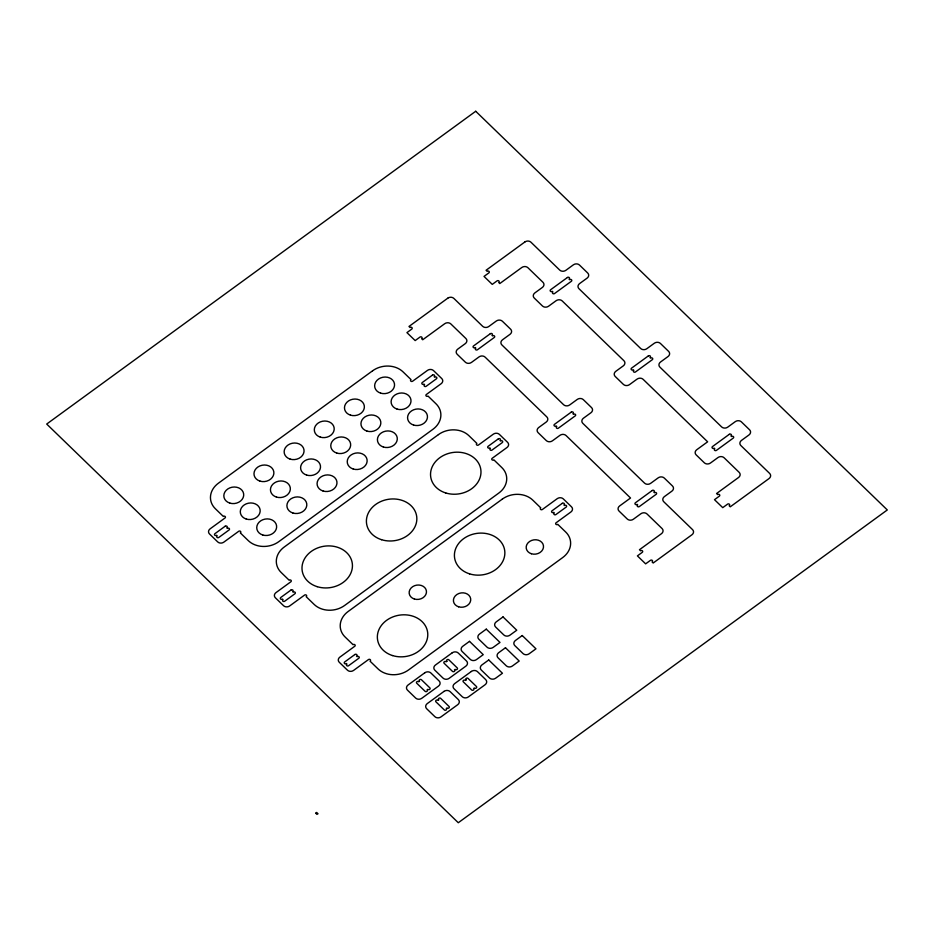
<?xml version="1.0" encoding="UTF-8"?>
<svg xmlns="http://www.w3.org/2000/svg" width="934" height="934" viewBox="0 0 934 934"><rect width="100%" height="100%" fill="white"/><g stroke="black" fill="none" stroke-linecap="round" stroke-linejoin="round"><path stroke-width="1.4" d="M315.797 813.21L316.906 814.355L318.015 813.771L316.638 812.44L315.809 813.152M475.721 111.263L46.7 424.048L458.279 822.737L887.3 509.952L475.721 111.263M447.76 298.191L408.975 326.468L410.073 327.53A1.308 1.074 -8.7 0 1 411.906 327.589A1.308 1.074 -8.7 0 1 411.719 329.118L406.932 332.621L415.163 340.583L419.961 337.092A1.308 1.074 -8.7 0 1 421.783 337.162A1.308 1.074 -8.7 0 1 421.608 338.692L422.705 339.754L444.724 323.701A4.343 3.596 -8.7 0 1 450.818 323.911L465.903 338.528A4.343 3.596 -8.7 0 1 465.295 343.63L457.753 349.129A4.343 3.596 -8.7 0 0 457.146 354.231L465.377 362.205A4.343 3.596 -8.7 0 0 471.472 362.415L479.014 356.916A4.343 3.596 -8.7 0 1 485.12 357.138L546.845 416.938A4.343 3.596 -8.7 0 1 546.238 422.04L538.696 427.538A4.343 3.596 -8.7 0 0 538.089 432.64L546.32 440.614A4.343 3.596 -8.7 0 0 552.426 440.825L559.956 435.326A4.343 3.596 -8.7 0 1 566.062 435.548L630.532 498.009L619.639 505.948A4.343 3.596 -8.7 0 0 619.032 511.05L627.263 519.024A4.343 3.596 -8.7 0 0 633.369 519.234L640.899 513.735A4.343 3.596 -8.7 0 1 647.005 513.957L662.089 528.574A4.343 3.596 -8.7 0 1 661.482 533.676L639.463 549.729L640.561 550.791A1.308 1.074 -8.7 0 1 642.394 550.85A1.308 1.074 -8.7 0 1 642.207 552.391L637.408 555.882L645.639 563.856L650.438 560.353A1.308 1.074 -8.7 0 1 652.271 560.423A1.308 1.074 -8.7 0 1 652.084 561.953L653.181 563.015L691.966 534.75A4.343 3.596 -8.7 0 0 692.573 529.648L663.759 501.733A4.343 3.596 -8.7 0 1 664.366 496.631L671.908 491.132A4.343 3.596 -8.7 0 0 672.515 486.03L664.284 478.056A4.343 3.596 -8.7 0 0 658.19 477.846L650.648 483.345A4.343 3.596 -8.7 0 1 644.553 483.135L582.816 423.324A4.343 3.596 -8.7 0 1 583.423 418.222L590.965 412.723A4.343 3.596 -8.7 0 0 591.572 407.621L583.341 399.647A4.343 3.596 -8.7 0 0 577.247 399.437L569.705 404.936A4.343 3.596 -8.7 0 1 563.611 404.726L501.873 344.915A4.343 3.596 -8.7 0 1 502.48 339.813L510.022 334.314A4.343 3.596 -8.7 0 0 510.629 329.212L502.399 321.249A4.343 3.596 -8.7 0 0 496.304 321.027L488.762 326.526A4.343 3.596 -8.7 0 1 482.668 326.316L453.854 298.401A4.343 3.596 -8.7 0 0 447.76 298.191M524.85 241.988L486.065 270.265L487.163 271.327A1.308 1.074 -8.7 0 1 488.996 271.385A1.308 1.074 -8.7 0 1 488.821 272.915L484.022 276.417L492.253 284.391L497.051 280.889A1.308 1.074 -8.7 0 1 498.873 280.959A1.308 1.074 -8.7 0 1 498.698 282.488L499.795 283.551L521.814 267.498A4.343 3.596 -8.7 0 1 527.908 267.708L542.993 282.325A4.343 3.596 -8.7 0 1 542.385 287.427L534.843 292.926A4.343 3.596 -8.7 0 0 534.236 298.028L542.467 306.002A4.343 3.596 -8.7 0 0 548.573 306.212L556.104 300.725A4.343 3.596 -8.7 0 1 562.21 300.935L623.935 360.734A4.343 3.596 -8.7 0 1 623.328 365.836L615.786 371.335A4.343 3.596 -8.7 0 0 615.179 376.437L623.41 384.411A4.343 3.596 -8.7 0 0 629.516 384.621L637.046 379.122A4.343 3.596 -8.7 0 1 643.152 379.344L707.633 441.805L696.729 449.744A4.343 3.596 -8.7 0 0 696.122 454.846L704.353 462.82A4.343 3.596 -8.7 0 0 710.459 463.031L718.001 457.532A4.343 3.596 -8.7 0 1 724.095 457.753L739.179 472.37A4.343 3.596 -8.7 0 1 738.572 477.472L716.553 493.526L717.651 494.588A1.308 1.074 -8.7 0 1 719.484 494.646A1.308 1.074 -8.7 0 1 719.297 496.188L714.498 499.678L722.741 507.652L727.528 504.162A1.308 1.074 -8.7 0 1 729.361 504.22A1.308 1.074 -8.7 0 1 729.174 505.749L730.271 506.812L769.056 478.547A4.343 3.596 -8.7 0 0 769.663 473.445L740.849 445.53A4.343 3.596 -8.7 0 1 741.456 440.428L748.998 434.929A4.343 3.596 -8.7 0 0 749.605 429.827L741.374 421.853A4.343 3.596 -8.7 0 0 735.28 421.643L727.738 427.142A4.343 3.596 -8.7 0 1 721.643 426.931L659.906 367.12A4.343 3.596 -8.7 0 1 660.513 362.018L668.055 356.519A4.343 3.596 -8.7 0 0 668.662 351.429L660.431 343.455A4.343 3.596 -8.7 0 0 654.337 343.233L646.795 348.732A4.343 3.596 -8.7 0 1 640.701 348.522L578.963 288.711A4.343 3.596 -8.7 0 1 579.57 283.609L587.112 278.122A4.343 3.596 -8.7 0 0 587.719 273.02L579.489 265.046A4.343 3.596 -8.7 0 0 573.394 264.824L565.852 270.323A4.343 3.596 -8.7 0 1 559.758 270.113L530.944 242.198A4.343 3.596 -8.7 0 0 524.85 241.988M372.573 370.81L218.393 483.217A21.739 17.956 -8.7 0 0 215.357 508.726L223.308 516.432A1.308 1.074 -8.7 0 1 225.141 516.49A1.308 1.074 -8.7 0 1 224.954 518.031L210.103 528.854A4.343 3.596 -8.7 0 0 209.496 533.956L217.727 541.93A4.343 3.596 -8.7 0 0 223.821 542.152L238.672 531.318A1.308 1.074 -8.7 0 1 240.505 531.376A1.308 1.074 -8.7 0 1 240.33 532.905L248.281 540.623A21.739 17.956 -8.7 0 0 278.764 541.685L432.944 429.29A21.739 17.956 -8.7 0 0 435.98 403.78L428.017 396.074A1.308 1.074 -8.7 0 1 426.196 396.004A1.308 1.074 -8.7 0 1 426.371 394.475L441.175 383.687A4.343 3.596 -8.7 0 0 441.782 378.585L433.551 370.611A4.343 3.596 -8.7 0 0 427.457 370.401L412.653 381.189A1.308 1.074 -8.7 0 1 410.832 381.119A1.308 1.074 -8.7 0 1 411.007 379.589L403.056 371.884A21.739 17.956 -8.7 0 0 372.573 370.81M225.129 526.251L214.96 533.664A1.308 1.074 -8.7 0 0 214.773 535.194A1.308 1.074 -8.7 0 0 216.606 535.264L217.19 535.836A1.308 1.074 -8.7 0 0 217.015 537.365A1.308 1.074 -8.7 0 0 218.836 537.435L229.017 530.01A1.308 1.074 -8.7 0 0 229.204 528.481A1.308 1.074 -8.7 0 0 227.371 528.411L226.775 527.838A1.308 1.074 -8.7 0 0 226.962 526.309A1.308 1.074 -8.7 0 0 225.129 526.251M432.5 375.071L422.32 382.496A1.308 1.074 -8.7 0 0 422.133 384.026A1.308 1.074 -8.7 0 0 423.966 384.084L424.561 384.656A1.308 1.074 -8.7 0 0 424.375 386.186A1.308 1.074 -8.7 0 0 426.208 386.256L436.376 378.83A1.308 1.074 -8.7 0 0 436.563 377.301A1.308 1.074 -8.7 0 0 434.73 377.243L434.147 376.671A1.308 1.074 -8.7 0 0 434.322 375.141A1.308 1.074 -8.7 0 0 432.5 375.071M490.303 333.718L473.55 345.93A1.308 1.074 -8.7 0 0 473.363 347.46A1.308 1.074 -8.7 0 0 475.196 347.53L475.826 348.137A1.308 1.074 -8.7 0 0 475.639 349.666A1.308 1.074 -8.7 0 0 477.472 349.736L494.226 337.513A1.308 1.074 -8.7 0 0 494.413 335.983A1.308 1.074 -8.7 0 0 492.58 335.925L491.949 335.306A1.308 1.074 -8.7 0 0 492.136 333.777A1.308 1.074 -8.7 0 0 490.303 333.718M567.393 277.515L550.64 289.727A1.308 1.074 -8.7 0 0 550.453 291.256A1.308 1.074 -8.7 0 0 552.286 291.326L552.916 291.933A1.308 1.074 -8.7 0 0 552.73 293.463A1.308 1.074 -8.7 0 0 554.562 293.533L571.316 281.309A1.308 1.074 -8.7 0 0 571.503 279.78A1.308 1.074 -8.7 0 0 569.67 279.721L569.039 279.103A1.308 1.074 -8.7 0 0 569.226 277.573A1.308 1.074 -8.7 0 0 567.393 277.515M438.431 434.602L284.251 547.009A21.739 17.956 -8.7 0 0 281.204 572.519L289.166 580.224A1.308 1.074 -8.7 0 1 290.988 580.283A1.308 1.074 -8.7 0 1 290.813 581.812L275.95 592.646A4.343 3.596 -8.7 0 0 275.343 597.748L283.574 605.722A4.343 3.596 -8.7 0 0 289.668 605.944L304.531 595.11A1.308 1.074 -8.7 0 1 306.364 595.168A1.308 1.074 -8.7 0 1 306.177 596.698L314.128 604.403A21.739 17.956 -8.7 0 0 344.611 605.477L498.791 493.07A21.739 17.956 -8.7 0 0 501.827 467.572L493.876 459.855A1.308 1.074 -8.7 0 1 492.043 459.797A1.308 1.074 -8.7 0 1 492.23 458.267L507.022 447.479A4.343 3.596 -8.7 0 0 507.641 442.377L499.398 434.403A4.343 3.596 -8.7 0 0 493.304 434.182L478.512 444.981A1.308 1.074 -8.7 0 1 476.679 444.911A1.308 1.074 -8.7 0 1 476.865 443.381L468.903 435.676A21.739 17.956 -8.7 0 0 438.431 434.602M290.988 590.043L280.807 597.456A1.308 1.074 -8.7 0 0 280.62 598.986A1.308 1.074 -8.7 0 0 282.453 599.056L283.049 599.628A1.308 1.074 -8.7 0 0 282.862 601.157A1.308 1.074 -8.7 0 0 284.695 601.216L294.864 593.802A1.308 1.074 -8.7 0 0 295.051 592.273A1.308 1.074 -8.7 0 0 293.218 592.203L292.634 591.631A1.308 1.074 -8.7 0 0 292.809 590.101A1.308 1.074 -8.7 0 0 290.988 590.043M498.347 438.863L488.167 446.277A1.308 1.074 -8.7 0 0 487.992 447.806A1.308 1.074 -8.7 0 0 489.813 447.876L490.408 448.448A1.308 1.074 -8.7 0 0 490.222 449.978A1.308 1.074 -8.7 0 0 492.055 450.048L502.235 442.623A1.308 1.074 -8.7 0 0 502.41 441.093A1.308 1.074 -8.7 0 0 500.589 441.023L499.994 440.451A1.308 1.074 -8.7 0 0 500.18 438.922A1.308 1.074 -8.7 0 0 498.347 438.863M571.246 412.127L554.492 424.34A1.308 1.074 -8.7 0 0 554.306 425.869A1.308 1.074 -8.7 0 0 556.139 425.939L556.769 426.546A1.308 1.074 -8.7 0 0 556.582 428.076A1.308 1.074 -8.7 0 0 558.415 428.146L575.169 415.922A1.308 1.074 -8.7 0 0 575.356 414.392A1.308 1.074 -8.7 0 0 573.523 414.334L572.892 413.715A1.308 1.074 -8.7 0 0 573.079 412.186A1.308 1.074 -8.7 0 0 571.246 412.127M648.336 355.924L631.582 368.136A1.308 1.074 -8.7 0 0 631.396 369.666A1.308 1.074 -8.7 0 0 633.229 369.736L633.859 370.343A1.308 1.074 -8.7 0 0 633.672 371.872A1.308 1.074 -8.7 0 0 635.505 371.942L652.271 359.718A1.308 1.074 -8.7 0 0 652.446 358.189A1.308 1.074 -8.7 0 0 650.624 358.131L649.982 357.512A1.308 1.074 -8.7 0 0 650.169 355.982A1.308 1.074 -8.7 0 0 648.336 355.924M502.329 499.095L348.148 611.49A21.739 17.956 -8.7 0 0 345.113 637L353.064 644.705A1.308 1.074 -8.7 0 1 354.897 644.775A1.308 1.074 -8.7 0 1 354.71 646.305L339.859 657.139A4.343 3.596 -8.7 0 0 339.24 662.241L347.483 670.215A4.343 3.596 -8.7 0 0 353.577 670.425L368.428 659.591A1.308 1.074 -8.7 0 1 370.261 659.661A1.308 1.074 -8.7 0 1 370.074 661.19L378.036 668.896A21.739 17.956 -8.7 0 0 408.52 669.97L562.7 557.563A21.739 17.956 -8.7 0 0 565.735 532.053L557.773 524.348A1.308 1.074 -8.7 0 1 555.952 524.289A1.308 1.074 -8.7 0 1 556.127 522.748L570.931 511.96A4.343 3.596 -8.7 0 0 571.538 506.858L563.307 498.884A4.343 3.596 -8.7 0 0 557.213 498.674L542.409 509.462A1.308 1.074 -8.7 0 1 540.588 509.404A1.308 1.074 -8.7 0 1 540.763 507.874L532.812 500.157A21.739 17.956 -8.7 0 0 502.329 499.095M354.885 654.524L344.716 661.949A1.308 1.074 -8.7 0 0 344.529 663.479A1.308 1.074 -8.7 0 0 346.362 663.537L346.946 664.109A1.308 1.074 -8.7 0 0 346.771 665.638A1.308 1.074 -8.7 0 0 348.592 665.709L358.773 658.283A1.308 1.074 -8.7 0 0 358.96 656.754A1.308 1.074 -8.7 0 0 357.127 656.695L356.531 656.123A1.308 1.074 -8.7 0 0 356.718 654.594A1.308 1.074 -8.7 0 0 354.885 654.524M562.256 503.356L552.076 510.77A1.308 1.074 -8.7 0 0 551.889 512.299A1.308 1.074 -8.7 0 0 553.722 512.369L554.306 512.941A1.308 1.074 -8.7 0 0 554.131 514.471A1.308 1.074 -8.7 0 0 555.952 514.529L566.132 507.115A1.308 1.074 -8.7 0 0 566.319 505.586A1.308 1.074 -8.7 0 0 564.486 505.516L563.903 504.944A1.308 1.074 -8.7 0 0 564.078 503.414A1.308 1.074 -8.7 0 0 562.256 503.356M652.189 490.537L635.435 502.749A1.308 1.074 -8.7 0 0 635.248 504.278A1.308 1.074 -8.7 0 0 637.081 504.348L637.712 504.955A1.308 1.074 -8.7 0 0 637.525 506.485A1.308 1.074 -8.7 0 0 639.358 506.555L656.123 494.331A1.308 1.074 -8.7 0 0 656.298 492.802A1.308 1.074 -8.7 0 0 654.465 492.743L653.835 492.125A1.308 1.074 -8.7 0 0 654.022 490.595A1.308 1.074 -8.7 0 0 652.189 490.537M729.279 434.333L712.525 446.545A1.308 1.074 -8.7 0 0 712.338 448.075A1.308 1.074 -8.7 0 0 714.171 448.145L714.802 448.752A1.308 1.074 -8.7 0 0 714.615 450.281A1.308 1.074 -8.7 0 0 716.448 450.351L733.213 438.128A1.308 1.074 -8.7 0 0 733.388 436.598A1.308 1.074 -8.7 0 0 731.567 436.54L730.925 435.921A1.308 1.074 -8.7 0 0 731.112 434.392A1.308 1.074 -8.7 0 0 729.279 434.333M424.807 672.784L408.053 685.007A4.343 3.596 -8.7 0 0 407.446 690.109L415.677 698.083A4.343 3.596 -8.7 0 0 421.771 698.293L438.525 686.081A4.343 3.596 -8.7 0 0 439.132 680.979L430.901 673.005A4.343 3.596 -8.7 0 0 424.807 672.784M452.184 652.831L435.419 665.043A4.343 3.596 -8.7 0 0 434.812 670.145L443.043 678.119A4.343 3.596 -8.7 0 0 449.137 678.341L465.903 666.117A4.343 3.596 -8.7 0 0 466.51 661.015L458.279 653.041A4.343 3.596 -8.7 0 0 452.184 652.831M469.51 641.354L462.692 646.328A4.343 3.596 -8.7 0 0 462.085 651.43L470.316 659.404A4.343 3.596 -8.7 0 0 476.41 659.626L483.24 654.652L469.51 641.354M486.275 629.142L479.446 634.116A4.343 3.596 -8.7 0 0 478.838 639.218L487.069 647.192A4.343 3.596 -8.7 0 0 493.164 647.402L499.994 642.429L486.275 629.142M503.029 616.919L496.211 621.892A4.343 3.596 -8.7 0 0 495.604 626.994L503.835 634.968A4.343 3.596 -8.7 0 0 509.929 635.19L516.759 630.216L503.029 616.919M419.483 681.248L418.759 681.773A1.308 1.074 -8.7 0 0 416.938 681.703A1.308 1.074 -8.7 0 0 416.751 683.233L425.075 691.3A1.308 1.074 -8.7 0 0 426.908 691.37A1.308 1.074 -8.7 0 0 427.095 689.841L427.819 689.315A1.308 1.074 -8.7 0 0 429.64 689.374A1.308 1.074 -8.7 0 0 429.827 687.844L421.491 679.777A1.308 1.074 -8.7 0 0 419.67 679.719A1.308 1.074 -8.7 0 0 419.483 681.248M446.861 661.284L446.137 661.809A1.308 1.074 -8.7 0 0 444.304 661.751A1.308 1.074 -8.7 0 0 444.129 663.28L452.453 671.348A1.308 1.074 -8.7 0 0 454.286 671.418A1.308 1.074 -8.7 0 0 454.461 669.876L455.185 669.351A1.308 1.074 -8.7 0 0 457.018 669.421A1.308 1.074 -8.7 0 0 457.205 667.892L448.869 659.824A1.308 1.074 -8.7 0 0 447.036 659.754A1.308 1.074 -8.7 0 0 446.861 661.284M444.012 691.394L427.258 703.606A4.343 3.596 -8.7 0 0 426.651 708.708L434.882 716.682A4.343 3.596 -8.7 0 0 440.976 716.903L457.73 704.68A4.343 3.596 -8.7 0 0 458.337 699.578L450.106 691.604A4.343 3.596 -8.7 0 0 444.012 691.394M471.39 671.441L454.624 683.653A4.343 3.596 -8.7 0 0 454.017 688.755L462.248 696.729A4.343 3.596 -8.7 0 0 468.354 696.939L485.108 684.727A4.343 3.596 -8.7 0 0 485.715 679.625L477.484 671.651A4.343 3.596 -8.7 0 0 471.39 671.441M488.727 659.964L481.897 664.938A4.343 3.596 -8.7 0 0 481.29 670.04L489.521 678.014A4.343 3.596 -8.7 0 0 495.615 678.224L502.445 673.251L488.727 659.964M505.481 647.741L498.651 652.726A4.343 3.596 -8.7 0 0 498.044 657.816L506.275 665.802A4.343 3.596 -8.7 0 0 512.381 666.012L519.199 661.038L505.481 647.741M522.234 635.529L515.416 640.502A4.343 3.596 -8.7 0 0 514.809 645.604L523.04 653.578A4.343 3.596 -8.7 0 0 529.134 653.788L535.964 648.815L522.234 635.529M438.688 699.846L437.964 700.372A1.308 1.074 -8.7 0 0 436.143 700.313A1.308 1.074 -8.7 0 0 435.956 701.843L444.292 709.91A1.308 1.074 -8.7 0 0 446.113 709.98A1.308 1.074 -8.7 0 0 446.3 708.451L447.024 707.914A1.308 1.074 -8.7 0 0 448.845 707.984A1.308 1.074 -8.7 0 0 449.032 706.454L440.696 698.387A1.308 1.074 -8.7 0 0 438.875 698.317A1.308 1.074 -8.7 0 0 438.688 699.846M466.066 679.894L465.342 680.419A1.308 1.074 -8.7 0 0 463.509 680.349A1.308 1.074 -8.7 0 0 463.334 681.878L471.658 689.957A1.308 1.074 -8.7 0 0 473.491 690.016A1.308 1.074 -8.7 0 0 473.678 688.486L474.39 687.961A1.308 1.074 -8.7 0 0 476.223 688.031A1.308 1.074 -8.7 0 0 476.41 686.49L468.074 678.423A1.308 1.074 -8.7 0 0 466.241 678.364A1.308 1.074 -8.7 0 0 466.066 679.894M262.723 534.995A9.994 8.266 -8.7 0 0 276.581 525.784A9.994 8.266 -8.7 0 0 260.749 520.822A9.994 8.266 -8.7 0 0 262.723 534.995M292.891 513.011A9.994 8.266 -8.7 0 0 306.749 503.788A9.994 8.266 -8.7 0 0 290.918 498.838A9.994 8.266 -8.7 0 0 292.891 513.011M323.059 491.015A9.994 8.266 -8.7 0 0 336.917 481.792A9.994 8.266 -8.7 0 0 321.086 476.842A9.994 8.266 -8.7 0 0 323.059 491.015M353.227 469.02A9.994 8.266 -8.7 0 0 367.085 459.797A9.994 8.266 -8.7 0 0 351.242 454.846A9.994 8.266 -8.7 0 0 353.227 469.02M383.384 447.024A9.994 8.266 -8.7 0 0 397.242 437.812A9.994 8.266 -8.7 0 0 381.411 432.862A9.994 8.266 -8.7 0 0 383.384 447.024M246.261 519.047A9.994 8.266 -8.7 0 0 260.119 509.836A9.994 8.266 -8.7 0 0 244.288 504.885A9.994 8.266 -8.7 0 0 246.261 519.047M276.429 497.063A9.994 8.266 -8.7 0 0 290.287 487.84A9.994 8.266 -8.7 0 0 274.456 482.89A9.994 8.266 -8.7 0 0 276.429 497.063M306.597 475.067A9.994 8.266 -8.7 0 0 320.455 465.844A9.994 8.266 -8.7 0 0 304.612 460.894A9.994 8.266 -8.7 0 0 306.597 475.067M336.765 453.072A9.994 8.266 -8.7 0 0 350.612 443.848A9.994 8.266 -8.7 0 0 334.781 438.898A9.994 8.266 -8.7 0 0 336.765 453.072M366.922 431.076A9.994 8.266 -8.7 0 0 380.78 421.864A9.994 8.266 -8.7 0 0 364.949 416.914A9.994 8.266 -8.7 0 0 366.922 431.076M397.09 409.092A9.994 8.266 -8.7 0 0 410.948 399.869A9.994 8.266 -8.7 0 0 395.117 394.919A9.994 8.266 -8.7 0 0 397.09 409.092M380.628 393.144A9.994 8.266 -8.7 0 0 394.487 383.921A9.994 8.266 -8.7 0 0 378.655 378.971A9.994 8.266 -8.7 0 0 380.628 393.144M350.46 415.14A9.994 8.266 -8.7 0 0 364.318 405.916A9.994 8.266 -8.7 0 0 348.487 400.966A9.994 8.266 -8.7 0 0 350.46 415.14M320.292 437.124A9.994 8.266 -8.7 0 0 334.15 427.912A9.994 8.266 -8.7 0 0 318.319 422.95A9.994 8.266 -8.7 0 0 320.292 437.124M290.135 459.119A9.994 8.266 -8.7 0 0 303.994 449.896A9.994 8.266 -8.7 0 0 288.151 444.946A9.994 8.266 -8.7 0 0 290.135 459.119M259.967 481.115A9.994 8.266 -8.7 0 0 273.825 471.892A9.994 8.266 -8.7 0 0 257.994 466.942A9.994 8.266 -8.7 0 0 259.967 481.115M229.799 503.099A9.994 8.266 -8.7 0 0 243.657 493.888A9.994 8.266 -8.7 0 0 227.826 488.937A9.994 8.266 -8.7 0 0 229.799 503.099M413.552 425.04A9.994 8.266 -8.7 0 0 427.41 415.817A9.994 8.266 -8.7 0 0 411.579 410.867A9.994 8.266 -8.7 0 0 413.552 425.04M381.586 539.712A25.323 20.922 -8.7 0 0 416.681 516.362A25.323 20.922 -8.7 0 0 376.577 503.835A25.323 20.922 -8.7 0 0 381.586 539.712M317.186 586.669A25.323 20.922 -8.7 0 0 352.281 563.319A25.323 20.922 -8.7 0 0 312.178 550.78A25.323 20.922 -8.7 0 0 317.186 586.669M445.728 492.954A25.323 20.922 -8.7 0 0 480.823 469.604A25.323 20.922 -8.7 0 0 440.72 457.065A25.323 20.922 -8.7 0 0 445.728 492.954M392.525 655.563A25.323 20.922 -8.7 0 0 427.62 632.213A25.323 20.922 -8.7 0 0 387.528 619.686A25.323 20.922 -8.7 0 0 392.525 655.563M469.604 573.873A25.323 20.922 -8.7 0 0 504.699 550.523A25.323 20.922 -8.7 0 0 464.595 537.984A25.323 20.922 -8.7 0 0 469.604 573.873M531.399 553.757A8.698 7.18 -8.7 0 0 543.46 545.736A8.698 7.18 -8.7 0 0 529.683 541.428A8.698 7.18 -8.7 0 0 531.399 553.757M458.629 606.808A8.698 7.18 -8.7 0 0 470.678 598.787A8.698 7.18 -8.7 0 0 456.913 594.491A8.698 7.18 -8.7 0 0 458.629 606.808M414.369 599.009A8.698 7.18 -8.7 0 0 426.418 590.988A8.698 7.18 -8.7 0 0 412.653 586.68A8.698 7.18 -8.7 0 0 414.369 599.009"/></g></svg>
